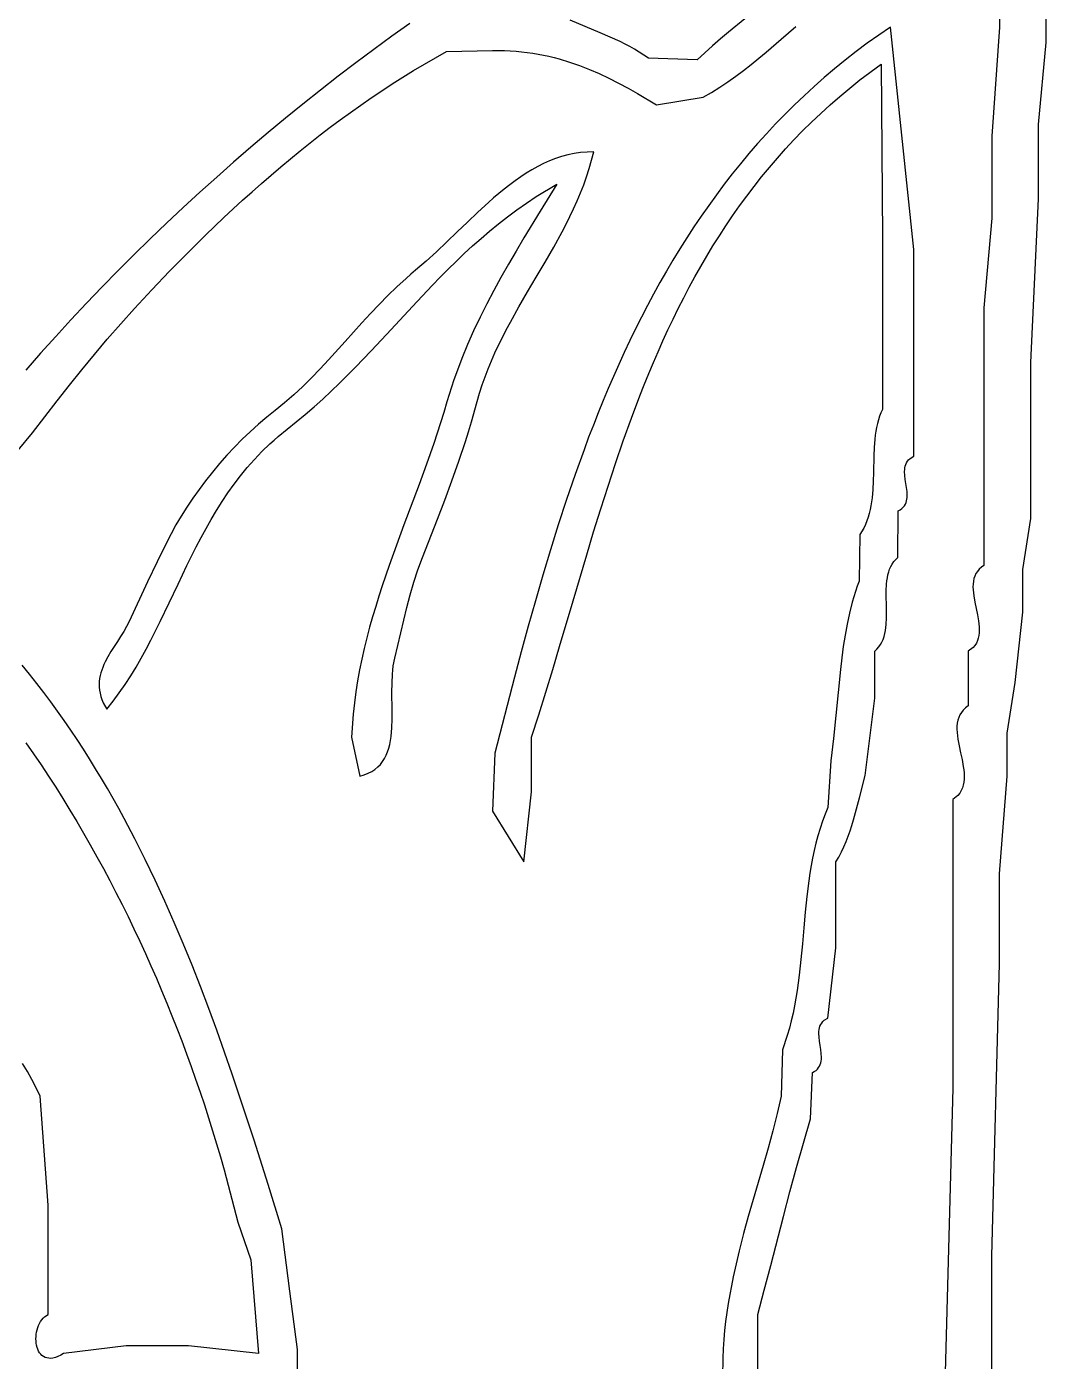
# Model space of a CAD drawing. Extents: x -38.8 to 24, y -17.1 to 3.4.
# Drawn here: x -33.604 to -32.296, y -1.138 to 0.572 of the extents above; entities that cross this region are included whole.
import ezdxf

# ---------------------------------------------------------------- set-up
doc = ezdxf.new("R2010")
doc.units = 0

msp = doc.modelspace()

# ---------------------------------------------------------------- linework, layer by layer
at = {"color": 7, "linetype": 'CONTINUOUS'}
for p, q in [((-32.356435, 0.701447), (-32.356435, 0.571447)), ((-32.296435, 0.551447), (-32.296435, 0.636447)), ((-32.683134, 0.581959), (-32.703971, 0.564946)), ((-33.112655, 0.576106), (-33.135742, 0.559588)), ((-32.86836, 0.564148), (-32.907035, 0.580018)), ((-32.703971, 0.564946), (-32.714273, 0.556275)), ((-32.636478, 0.555671), (-32.617716, 0.572284)), ((-32.496435, 0.571447), (-32.511364, 0.561184)), ((-32.466435, 0.286447), (-32.496435, 0.571447)), ((-32.496435, 0.571447), (-32.496435, 0.571447)), ((-32.356435, 0.571447), (-32.366435, 0.431447)), ((-33.135742, 0.559588), (-33.158739, 0.542778)), ((-32.855553, 0.558607), (-32.86836, 0.564148)), ((-32.842893, 0.552707), (-32.855553, 0.558607)), ((-32.836639, 0.549578), (-32.842893, 0.552707)), ((-32.830445, 0.546307), (-32.836639, 0.549578)), ((-32.724453, 0.547452), (-32.744304, 0.529228)), ((-32.714273, 0.556275), (-32.724453, 0.547452)), ((-32.655439, 0.539331), (-32.636478, 0.555671)), ((-32.525969, 0.550703), (-32.540254, 0.540006)), ((-32.511364, 0.561184), (-32.525969, 0.550703)), ((-32.306435, 0.446447), (-32.296435, 0.551447)), ((-33.158739, 0.542778), (-33.181638, 0.52568)), ((-33.093774, 0.523981), (-33.065641, 0.540005)), ((-33.065641, 0.540005), (-33.006435, 0.541447)), ((-33.006435, 0.541447), (-32.998759, 0.541481)), ((-32.998759, 0.541481), (-32.991195, 0.541329)), ((-32.991195, 0.541329), (-32.98374, 0.540995)), ((-32.98374, 0.540995), (-32.976389, 0.540485)), ((-32.976389, 0.540485), (-32.969138, 0.539801)), ((-32.969138, 0.539801), (-32.961983, 0.538949)), ((-32.961983, 0.538949), (-32.95492, 0.537932)), ((-32.95492, 0.537932), (-32.947945, 0.536756)), ((-32.947945, 0.536756), (-32.941054, 0.535424)), ((-32.941054, 0.535424), (-32.934243, 0.53394)), ((-32.934243, 0.53394), (-32.927508, 0.532309)), ((-32.927508, 0.532309), (-32.920844, 0.530536)), ((-32.920844, 0.530536), (-32.907714, 0.526577)), ((-32.82432, 0.542876), (-32.830445, 0.546307)), ((-32.818271, 0.539267), (-32.82432, 0.542876)), ((-32.812307, 0.535463), (-32.818271, 0.539267)), ((-32.806435, 0.531447), (-32.812307, 0.535463)), ((-32.744304, 0.529228), (-32.806435, 0.531447)), ((-32.674758, 0.523502), (-32.665044, 0.531338)), ((-32.665044, 0.531338), (-32.655439, 0.539331)), ((-32.540254, 0.540006), (-32.554223, 0.529098)), ((-33.181638, 0.52568), (-33.20443, 0.5083)), ((-33.121427, 0.507193), (-33.10766, 0.51568)), ((-33.10766, 0.51568), (-33.093774, 0.523981)), ((-32.907714, 0.526577), (-32.894821, 0.522099)), ((-32.894821, 0.522099), (-32.882133, 0.517135)), ((-32.882133, 0.517135), (-32.869617, 0.511719)), ((-32.694592, 0.508421), (-32.684601, 0.515853)), ((-32.684601, 0.515853), (-32.674758, 0.523502)), ((-32.567883, 0.517982), (-32.581238, 0.506664)), ((-32.554223, 0.529098), (-32.567883, 0.517982)), ((-32.535459, 0.503643), (-32.508262, 0.524)), ((-32.508262, 0.524), (-32.506435, 0.301447)), ((-33.20443, 0.5083), (-33.227105, 0.490643)), ((-33.148614, 0.489677), (-33.135078, 0.498524)), ((-33.135078, 0.498524), (-33.121427, 0.507193)), ((-32.869617, 0.511719), (-32.85724, 0.505887)), ((-32.85724, 0.505887), (-32.844969, 0.499672)), ((-32.844969, 0.499672), (-32.832772, 0.493109)), ((-32.715098, 0.494324), (-32.704751, 0.501234)), ((-32.704751, 0.501234), (-32.694592, 0.508421)), ((-32.581238, 0.506664), (-32.594293, 0.495147)), ((-32.54853, 0.493186), (-32.535459, 0.503643)), ((-33.227105, 0.490643), (-33.249653, 0.472715)), ((-33.175348, 0.471464), (-33.162037, 0.480655)), ((-33.162037, 0.480655), (-33.148614, 0.489677)), ((-32.832772, 0.493109), (-32.820616, 0.486232)), ((-32.820616, 0.486232), (-32.796295, 0.471674)), ((-32.796295, 0.471674), (-32.736435, 0.481447)), ((-32.736435, 0.481447), (-32.725653, 0.487718)), ((-32.725653, 0.487718), (-32.715098, 0.494324)), ((-32.607052, 0.483435), (-32.619522, 0.471532)), ((-32.594293, 0.495147), (-32.607052, 0.483435)), ((-32.573647, 0.471734), (-32.561257, 0.482549)), ((-32.561257, 0.482549), (-32.54853, 0.493186)), ((-33.249653, 0.472715), (-33.272068, 0.454521)), ((-33.201642, 0.452588), (-33.188549, 0.462107)), ((-33.188549, 0.462107), (-33.175348, 0.471464)), ((-32.619522, 0.471532), (-32.631706, 0.459441)), ((-32.585709, 0.460747), (-32.573647, 0.471734)), ((-33.272068, 0.454521), (-33.294338, 0.436067)), ((-33.214628, 0.442912), (-33.201642, 0.452588)), ((-32.64361, 0.447168), (-32.655239, 0.434717)), ((-32.631706, 0.459441), (-32.64361, 0.447168)), ((-32.608871, 0.438271), (-32.597448, 0.449592)), ((-32.597448, 0.449592), (-32.585709, 0.460747)), ((-32.306435, 0.351447), (-32.306435, 0.446447)), ((-33.294338, 0.436067), (-33.316454, 0.417357)), ((-33.240287, 0.423105), (-33.227509, 0.433083)), ((-33.227509, 0.433083), (-33.214628, 0.442912)), ((-32.655239, 0.434717), (-32.666597, 0.42209)), ((-32.619986, 0.426789), (-32.608871, 0.438271)), ((-32.366435, 0.431447), (-32.366435, 0.326447)), ((-33.316454, 0.417357), (-33.338409, 0.398398)), ((-33.26554, 0.402718), (-33.252964, 0.412982)), ((-33.252964, 0.412982), (-33.240287, 0.423105)), ((-32.885059, 0.411223), (-32.893514, 0.410478)), ((-32.876435, 0.411447), (-32.885059, 0.411223)), ((-32.882376, 0.389947), (-32.876435, 0.411447)), ((-32.876435, 0.411447), (-32.876435, 0.411447)), ((-32.666597, 0.42209), (-32.67769, 0.409292)), ((-32.641315, 0.403358), (-32.630798, 0.41515)), ((-32.630798, 0.41515), (-32.619986, 0.426789)), ((-33.338409, 0.398398), (-33.360192, 0.379195)), ((-33.278018, 0.392318), (-33.26554, 0.402718)), ((-32.94112, 0.396363), (-32.948601, 0.392616)), ((-32.933521, 0.399749), (-32.94112, 0.396363)), ((-32.925798, 0.402753), (-32.933521, 0.399749)), ((-32.917943, 0.40535), (-32.925798, 0.402753)), ((-32.909949, 0.407519), (-32.917943, 0.40535)), ((-32.901809, 0.409236), (-32.909949, 0.407519)), ((-32.893514, 0.410478), (-32.901809, 0.409236)), ((-32.688523, 0.396328), (-32.6991, 0.383201)), ((-32.67769, 0.409292), (-32.688523, 0.396328)), ((-32.651545, 0.391416), (-32.641315, 0.403358)), ((-33.360192, 0.379195), (-33.381795, 0.359752)), ((-33.302686, 0.371124), (-33.290399, 0.381785)), ((-33.290399, 0.381785), (-33.278018, 0.392318)), ((-32.970413, 0.379446), (-32.977497, 0.374488)), ((-32.96324, 0.384135), (-32.970413, 0.379446)), ((-32.955972, 0.388533), (-32.96324, 0.384135)), ((-32.948601, 0.392616), (-32.955972, 0.388533)), ((-32.889626, 0.369023), (-32.885849, 0.379418)), ((-32.885849, 0.379418), (-32.882376, 0.389947)), ((-32.6991, 0.383201), (-32.709427, 0.369915)), ((-32.671166, 0.367101), (-32.661492, 0.379329)), ((-32.661492, 0.379329), (-32.651545, 0.391416)), ((-33.381795, 0.359752), (-33.403208, 0.340076)), ((-33.32698, 0.349433), (-33.314879, 0.360338)), ((-33.314879, 0.360338), (-33.302686, 0.371124)), ((-32.991431, 0.363859), (-32.998295, 0.358234)), ((-32.984501, 0.369285), (-32.991431, 0.363859)), ((-32.977497, 0.374488), (-32.984501, 0.369285)), ((-32.95053, 0.354184), (-32.924233, 0.370099)), ((-32.924233, 0.370099), (-32.945533, 0.335381)), ((-32.893685, 0.358752), (-32.889626, 0.369023)), ((-32.709427, 0.369915), (-32.719508, 0.356475)), ((-32.680571, 0.354735), (-32.671166, 0.367101)), ((-33.350915, 0.32728), (-33.32698, 0.349433)), ((-33.011853, 0.346475), (-33.025233, 0.334193)), ((-33.0051, 0.352431), (-33.011853, 0.346475)), ((-32.998295, 0.358234), (-33.0051, 0.352431)), ((-32.975339, 0.337199), (-32.963109, 0.345817)), ((-32.963109, 0.345817), (-32.95053, 0.354184)), ((-32.902557, 0.338542), (-32.898003, 0.348595)), ((-32.898003, 0.348595), (-32.893685, 0.358752)), ((-32.729348, 0.342884), (-32.738953, 0.329146)), ((-32.719508, 0.356475), (-32.729348, 0.342884)), ((-32.698607, 0.329605), (-32.689716, 0.342235)), ((-32.689716, 0.342235), (-32.680571, 0.354735)), ((-32.316435, 0.141447), (-32.306435, 0.351447)), ((-33.403208, 0.340076), (-33.424423, 0.320172)), ((-33.374503, 0.304696), (-33.350915, 0.32728)), ((-33.025233, 0.334193), (-33.038493, 0.32157)), ((-32.998845, 0.319266), (-32.987243, 0.328343)), ((-32.987243, 0.328343), (-32.975339, 0.337199)), ((-32.945533, 0.335381), (-32.966256, 0.3013)), ((-32.91228, 0.318706), (-32.907323, 0.328582)), ((-32.907323, 0.328582), (-32.902557, 0.338542)), ((-32.738953, 0.329146), (-32.748327, 0.315266)), ((-32.707251, 0.31685), (-32.698607, 0.329605)), ((-32.366435, 0.326447), (-32.376435, 0.211447)), ((-33.424423, 0.320172), (-33.445429, 0.300044)), ((-33.051693, 0.308789), (-33.064889, 0.296035)), ((-33.038493, 0.32157), (-33.051693, 0.308789)), ((-33.021233, 0.30051), (-33.010167, 0.309983)), ((-33.010167, 0.309983), (-32.998845, 0.319266)), ((-32.928061, 0.289478), (-32.917404, 0.308903)), ((-32.917404, 0.308903), (-32.91228, 0.318706)), ((-32.748327, 0.315266), (-32.757476, 0.301247)), ((-32.715655, 0.303972), (-32.707251, 0.31685)), ((-33.445429, 0.300044), (-33.466219, 0.2797)), ((-33.397758, 0.281716), (-33.374503, 0.304696)), ((-33.064889, 0.296035), (-33.078142, 0.283489)), ((-33.042687, 0.281052), (-33.032065, 0.290861)), ((-33.032065, 0.290861), (-33.021233, 0.30051)), ((-32.966256, 0.3013), (-32.976325, 0.284392)), ((-32.757476, 0.301247), (-32.766404, 0.287093)), ((-32.731769, 0.277867), (-32.723825, 0.290977)), ((-32.723825, 0.290977), (-32.715655, 0.303972)), ((-32.506435, 0.301447), (-32.506435, 0.081447)), ((-33.466219, 0.2797), (-33.486783, 0.259143)), ((-33.420692, 0.258373), (-33.397758, 0.281716)), ((-33.078142, 0.283489), (-33.091508, 0.271336)), ((-33.053121, 0.271099), (-33.042687, 0.281052)), ((-32.976325, 0.284392), (-32.986159, 0.267514)), ((-32.939113, 0.270224), (-32.928061, 0.289478)), ((-32.766404, 0.287093), (-32.775116, 0.272809)), ((-32.739493, 0.264646), (-32.731769, 0.277867)), ((-32.466435, 0.021447), (-32.466435, 0.286447)), ((-33.486783, 0.259143), (-33.507111, 0.23838)), ((-33.44332, 0.234699), (-33.420692, 0.258373)), ((-33.105046, 0.259759), (-33.111213, 0.254584)), ((-33.091508, 0.271336), (-33.105046, 0.259759)), ((-33.073521, 0.25082), (-33.063392, 0.261016)), ((-33.063392, 0.261016), (-33.053121, 0.271099)), ((-32.986159, 0.267514), (-32.995729, 0.250625)), ((-32.950375, 0.251062), (-32.939113, 0.270224)), ((-32.783617, 0.258399), (-32.791912, 0.243866)), ((-32.775116, 0.272809), (-32.783617, 0.258399)), ((-32.747004, 0.25132), (-32.739493, 0.264646)), ((-33.11728, 0.249302), (-33.12914, 0.238448)), ((-33.111213, 0.254584), (-33.11728, 0.249302)), ((-33.103294, 0.219702), (-33.083533, 0.240525)), ((-33.083533, 0.240525), (-33.073521, 0.25082)), ((-32.995729, 0.250625), (-33.005003, 0.23368)), ((-32.961665, 0.231911), (-32.950375, 0.251062)), ((-32.791912, 0.243866), (-32.800006, 0.229215)), ((-32.75431, 0.237891), (-32.747004, 0.25132)), ((-33.507111, 0.23838), (-33.527196, 0.217415)), ((-33.465655, 0.210729), (-33.44332, 0.234699)), ((-33.140678, 0.227259), (-33.151946, 0.215799)), ((-33.12914, 0.238448), (-33.140678, 0.227259)), ((-33.005003, 0.23368), (-33.013953, 0.216638)), ((-32.972799, 0.212689), (-32.961665, 0.231911)), ((-32.800006, 0.229215), (-32.807904, 0.214449)), ((-32.768331, 0.21074), (-32.761416, 0.224363)), ((-32.761416, 0.224363), (-32.75431, 0.237891)), ((-33.527196, 0.217415), (-33.547026, 0.196255)), ((-33.500437, 0.171534), (-33.465655, 0.210729)), ((-33.151946, 0.215799), (-33.162998, 0.20413)), ((-33.142419, 0.17755), (-33.103294, 0.219702)), ((-33.013953, 0.216638), (-33.022547, 0.199456)), ((-32.983595, 0.193317), (-32.972799, 0.212689)), ((-32.807904, 0.214449), (-32.815611, 0.199573)), ((-32.77506, 0.197027), (-32.768331, 0.21074)), ((-32.376435, 0.211447), (-32.376435, 0.046447)), ((-33.547026, 0.196255), (-33.566595, 0.174904)), ((-33.173886, 0.192315), (-33.195378, 0.168498)), ((-33.162998, 0.20413), (-33.173886, 0.192315)), ((-33.022547, 0.199456), (-33.030756, 0.182091)), ((-32.988808, 0.183548), (-32.983595, 0.193317)), ((-32.815611, 0.199573), (-32.823133, 0.184591)), ((-32.78161, 0.183227), (-32.77506, 0.197027)), ((-33.566595, 0.174904), (-33.585891, 0.153368)), ((-33.516968, 0.151938), (-33.500437, 0.171534)), ((-33.162152, 0.156468), (-33.142419, 0.17755)), ((-33.030756, 0.182091), (-33.038549, 0.1645)), ((-32.998753, 0.163797), (-32.993869, 0.173712)), ((-32.993869, 0.173712), (-32.988808, 0.183548)), ((-32.823133, 0.184591), (-32.830473, 0.169506)), ((-32.787989, 0.169344), (-32.78161, 0.183227)), ((-33.195378, 0.168498), (-33.216843, 0.144851)), ((-33.182245, 0.135545), (-33.162152, 0.156468)), ((-33.038549, 0.1645), (-33.045897, 0.14664)), ((-33.003437, 0.153794), (-32.998753, 0.163797)), ((-32.837636, 0.154323), (-32.844629, 0.139046)), ((-32.830473, 0.169506), (-32.837636, 0.154323)), ((-32.800259, 0.141344), (-32.794203, 0.155381)), ((-32.794203, 0.155381), (-32.787989, 0.169344)), ((-33.585891, 0.153368), (-33.604907, 0.131652)), ((-33.533107, 0.132259), (-33.516968, 0.151938)), ((-33.216843, 0.144851), (-33.227697, 0.133249)), ((-33.045897, 0.14664), (-33.05277, 0.128469)), ((-33.012118, 0.133483), (-33.0079, 0.143693)), ((-33.0079, 0.143693), (-33.003437, 0.153794)), ((-32.844629, 0.139046), (-32.851455, 0.123678)), ((-32.806164, 0.127235), (-32.800259, 0.141344)), ((-32.316435, -0.058553), (-32.316435, 0.141447)), ((-33.548988, 0.112434), (-33.533107, 0.132259)), ((-33.238702, 0.121878), (-33.249911, 0.110801)), ((-33.227697, 0.133249), (-33.238702, 0.121878)), ((-33.202882, 0.114905), (-33.192484, 0.125182)), ((-33.192484, 0.125182), (-33.182245, 0.135545)), ((-33.05277, 0.128469), (-33.056018, 0.119253)), ((-33.019728, 0.112696), (-33.016068, 0.123154)), ((-33.016068, 0.123154), (-33.012118, 0.133483)), ((-32.851455, 0.123678), (-32.858121, 0.108225)), ((-32.811925, 0.113059), (-32.806164, 0.127235)), ((-33.564748, 0.0924), (-33.548988, 0.112434)), ((-33.249911, 0.110801), (-33.261376, 0.10008)), ((-33.224249, 0.094671), (-33.213463, 0.10473)), ((-33.213463, 0.10473), (-33.202882, 0.114905)), ((-33.059136, 0.109944), (-33.064967, 0.091021)), ((-33.056018, 0.119253), (-33.059136, 0.109944)), ((-33.023074, 0.1021), (-33.019728, 0.112696)), ((-32.858121, 0.108225), (-32.864629, 0.092689)), ((-32.817549, 0.098819), (-32.811925, 0.113059)), ((-33.596443, 0.051453), (-33.564748, 0.0924)), ((-33.273149, 0.089779), (-33.285284, 0.079961)), ((-33.261376, 0.10008), (-33.273149, 0.089779)), ((-33.235264, 0.084744), (-33.224249, 0.094671)), ((-33.064967, 0.091021), (-33.06898, 0.07754)), ((-33.033247, 0.065629), (-33.026083, 0.091355)), ((-33.026083, 0.091355), (-33.023074, 0.1021)), ((-32.864629, 0.092689), (-32.870987, 0.077075)), ((-32.828412, 0.070164), (-32.817549, 0.098819)), ((-33.296048, 0.071342), (-33.306654, 0.062301)), ((-33.285284, 0.079961), (-33.296048, 0.071342)), ((-33.258072, 0.065348), (-33.246531, 0.074964)), ((-33.246531, 0.074964), (-33.235264, 0.084744)), ((-33.06898, 0.07754), (-33.073158, 0.064152)), ((-32.870987, 0.077075), (-32.877198, 0.061388)), ((-32.838808, 0.041303), (-32.828412, 0.070164)), ((-32.510258, 0.072613), (-32.511792, 0.067993)), ((-32.508478, 0.0771), (-32.510258, 0.072613)), ((-32.506435, 0.081447), (-32.508478, 0.0771)), ((-33.614644, 0.029098), (-33.596443, 0.051453)), ((-33.317075, 0.052872), (-33.327288, 0.043089)), ((-33.306654, 0.062301), (-33.317075, 0.052872)), ((-33.281238, 0.046685), (-33.269911, 0.055909)), ((-33.269911, 0.055909), (-33.258072, 0.065348)), ((-33.073158, 0.064152), (-33.077481, 0.050847)), ((-33.041107, 0.040205), (-33.037097, 0.052882)), ((-33.037097, 0.052882), (-33.033247, 0.065629)), ((-32.877198, 0.061388), (-32.883267, 0.04563)), ((-32.515118, 0.053444), (-32.515864, 0.048397)), ((-32.514203, 0.058399), (-32.515118, 0.053444)), ((-32.513101, 0.063252), (-32.514203, 0.058399)), ((-32.511792, 0.067993), (-32.513101, 0.063252)), ((-33.327288, 0.043089), (-33.337268, 0.032987)), ((-33.302141, 0.027329), (-33.291971, 0.037152)), ((-33.291971, 0.037152), (-33.286677, 0.041956)), ((-33.286677, 0.041956), (-33.281238, 0.046685)), ((-33.081933, 0.037617), (-33.091152, 0.011346)), ((-33.077481, 0.050847), (-33.081933, 0.037617)), ((-33.049548, 0.015039), (-33.041107, 0.040205)), ((-32.883267, 0.04563), (-32.8892, 0.029806)), ((-32.848792, 0.012265), (-32.838808, 0.041303)), ((-32.516461, 0.043268), (-32.517283, 0.0328)), ((-32.515864, 0.048397), (-32.516461, 0.043268)), ((-32.376435, 0.046447), (-32.376435, -0.118553)), ((-33.346989, 0.022599), (-33.356429, 0.011961)), ((-33.337268, 0.032987), (-33.346989, 0.022599)), ((-33.320928, 0.006881), (-33.311782, 0.017232)), ((-33.311782, 0.017232), (-33.302141, 0.027329)), ((-32.8892, 0.029806), (-32.900676, -0.002024)), ((-32.517737, 0.022121), (-32.518154, 0.000439)), ((-32.517283, 0.0328), (-32.517737, 0.022121)), ((-32.472974, 0.016816), (-32.471149, 0.018507)), ((-32.471149, 0.018507), (-32.466435, 0.021447)), ((-33.365561, 0.001105), (-33.374361, -0.009933)), ((-33.356429, 0.011961), (-33.365561, 0.001105)), ((-33.32961, -0.003706), (-33.320928, 0.006881)), ((-33.091152, 0.011346), (-33.100674, -0.014733)), ((-33.058456, -0.009917), (-33.049548, 0.015039)), ((-32.858419, -0.016917), (-32.848792, 0.012265)), ((-32.518154, 0.000439), (-32.518422, -0.010406)), ((-32.478128, 0.001827), (-32.478035, 0.004234)), ((-32.477894, -0.003163), (-32.478128, 0.001827)), ((-32.478035, 0.004234), (-32.477769, 0.006571)), ((-32.477769, 0.006571), (-32.477305, 0.008825)), ((-32.477305, 0.008825), (-32.476618, 0.010987)), ((-32.476618, 0.010987), (-32.475683, 0.013046)), ((-32.475683, 0.013046), (-32.474477, 0.014993)), ((-32.474477, 0.014993), (-32.472974, 0.016816)), ((-33.374361, -0.009933), (-33.382805, -0.02112)), ((-33.34572, -0.025519), (-33.337863, -0.014513)), ((-33.337863, -0.014513), (-33.32961, -0.003706)), ((-33.100674, -0.014733), (-33.120067, -0.066597)), ((-33.067718, -0.034706), (-33.058456, -0.009917)), ((-32.900676, -0.002024), (-32.911666, -0.03407)), ((-32.867743, -0.046213), (-32.858419, -0.016917)), ((-32.518422, -0.010406), (-32.518935, -0.02115)), ((-32.477263, -0.008317), (-32.477894, -0.003163)), ((-32.476435, -0.013553), (-32.477263, -0.008317)), ((-32.475607, -0.018789), (-32.476435, -0.013553)), ((-33.390868, -0.032421), (-33.398525, -0.043802)), ((-33.382805, -0.02112), (-33.390868, -0.032421)), ((-33.353212, -0.036708), (-33.34572, -0.025519)), ((-32.911666, -0.03407), (-32.922208, -0.066299)), ((-32.519844, -0.031713), (-32.520495, -0.036903)), ((-32.518935, -0.02115), (-32.519844, -0.031713)), ((-32.474976, -0.023943), (-32.475607, -0.018789)), ((-32.475565, -0.035931), (-32.475101, -0.033677)), ((-32.475101, -0.033677), (-32.474835, -0.03134)), ((-32.474742, -0.028933), (-32.474976, -0.023943)), ((-32.474835, -0.03134), (-32.474742, -0.028933)), ((-33.398525, -0.043802), (-33.405752, -0.05523)), ((-33.367239, -0.059561), (-33.360374, -0.048062)), ((-33.360374, -0.048062), (-33.353212, -0.036708)), ((-33.077219, -0.059375), (-33.067718, -0.034706)), ((-32.87682, -0.075592), (-32.867743, -0.046213)), ((-32.522285, -0.047049), (-32.523463, -0.051985)), ((-32.521302, -0.042018), (-32.522285, -0.047049)), ((-32.520495, -0.036903), (-32.521302, -0.042018)), ((-32.486694, -0.108244), (-32.486435, -0.048553)), ((-32.486435, -0.048553), (-32.483893, -0.04716)), ((-32.483893, -0.04716), (-32.481721, -0.045613)), ((-32.481721, -0.045613), (-32.479896, -0.043922)), ((-32.479896, -0.043922), (-32.478393, -0.042099)), ((-32.478393, -0.042099), (-32.477187, -0.040152)), ((-32.477187, -0.040152), (-32.476252, -0.038093)), ((-32.476252, -0.038093), (-32.475565, -0.035931)), ((-33.412525, -0.066669), (-33.424606, -0.089446)), ((-33.405752, -0.05523), (-33.412525, -0.066669)), ((-33.373839, -0.071189), (-33.367239, -0.059561)), ((-33.120067, -0.066597), (-33.129657, -0.092524)), ((-33.096484, -0.108534), (-33.077219, -0.059375)), ((-32.922208, -0.066299), (-32.932343, -0.098679)), ((-32.528357, -0.066134), (-32.530505, -0.070596)), ((-32.52648, -0.061538), (-32.528357, -0.066134)), ((-32.524855, -0.056818), (-32.52648, -0.061538)), ((-32.523463, -0.051985), (-32.524855, -0.056818)), ((-32.326435, -0.123553), (-32.316435, -0.058553)), ((-33.386379, -0.094757), (-33.380208, -0.082927)), ((-33.380208, -0.082927), (-33.373839, -0.071189)), ((-32.885705, -0.105021), (-32.87682, -0.075592)), ((-32.535691, -0.079082), (-32.536435, -0.138553)), ((-32.530505, -0.070596), (-32.535691, -0.079082)), ((-33.424606, -0.089446), (-33.43657, -0.114091)), ((-33.392384, -0.106661), (-33.386379, -0.094757)), ((-33.129657, -0.092524), (-33.138988, -0.118543)), ((-32.932343, -0.098679), (-32.942111, -0.131179)), ((-33.43657, -0.114091), (-33.44883, -0.13968)), ((-33.409739, -0.142636), (-33.398257, -0.118621)), ((-33.398257, -0.118621), (-33.392384, -0.106661)), ((-33.138988, -0.118543), (-33.147922, -0.144724)), ((-33.102151, -0.124022), (-33.096484, -0.108534)), ((-32.903116, -0.163909), (-32.885705, -0.105021)), ((-32.495803, -0.119978), (-32.494021, -0.116746)), ((-32.494021, -0.116746), (-32.491925, -0.113704)), ((-32.491925, -0.113704), (-32.486694, -0.108244)), ((-32.376435, -0.118553), (-32.379756, -0.120874)), ((-33.107279, -0.139893), (-33.102151, -0.124022)), ((-32.942111, -0.131179), (-32.95155, -0.163765)), ((-32.500851, -0.138473), (-32.500275, -0.134511)), ((-32.500275, -0.134511), (-32.499507, -0.130666)), ((-32.499507, -0.130666), (-32.498522, -0.126953)), ((-32.498522, -0.126953), (-32.497295, -0.123385)), ((-32.497295, -0.123385), (-32.495803, -0.119978)), ((-32.38923, -0.135431), (-32.389942, -0.138833)), ((-32.38817, -0.132174), (-32.38923, -0.135431)), ((-32.386728, -0.129075), (-32.38817, -0.132174)), ((-32.384868, -0.126149), (-32.386728, -0.129075)), ((-32.382555, -0.123411), (-32.384868, -0.126149)), ((-32.379756, -0.120874), (-32.382555, -0.123411)), ((-32.326435, -0.178553), (-32.326435, -0.123553)), ((-33.44883, -0.13968), (-33.472481, -0.190356)), ((-33.421089, -0.166658), (-33.409739, -0.142636)), ((-33.147922, -0.144724), (-33.152195, -0.157897)), ((-33.111959, -0.15604), (-33.107279, -0.139893)), ((-32.541115, -0.151981), (-32.543227, -0.158797)), ((-32.538853, -0.145232), (-32.541115, -0.151981)), ((-32.536435, -0.138553), (-32.538853, -0.145232)), ((-32.501679, -0.159528), (-32.50166, -0.150914)), ((-32.50166, -0.150914), (-32.501257, -0.142537)), ((-32.501257, -0.142537), (-32.500851, -0.138473)), ((-32.390341, -0.142364), (-32.390462, -0.14601)), ((-32.390462, -0.14601), (-32.390339, -0.149758)), ((-32.389942, -0.138833), (-32.390341, -0.142364)), ((-32.390339, -0.149758), (-32.390007, -0.153592)), ((-32.390007, -0.153592), (-32.389501, -0.157497)), ((-33.432571, -0.190543), (-33.421089, -0.166658)), ((-33.152195, -0.157897), (-33.156316, -0.171138)), ((-33.116283, -0.172358), (-33.111959, -0.15604)), ((-32.95155, -0.163765), (-32.960701, -0.196406)), ((-32.920415, -0.222626), (-32.903116, -0.163909)), ((-32.545196, -0.165677), (-32.548739, -0.179611)), ((-32.543227, -0.158797), (-32.545196, -0.165677)), ((-32.501505, -0.168262), (-32.501679, -0.159528)), ((-32.501334, -0.177), (-32.501505, -0.168262)), ((-32.389501, -0.157497), (-32.388107, -0.165468)), ((-32.388107, -0.165468), (-32.386435, -0.173553)), ((-33.160267, -0.184455), (-33.16403, -0.197857)), ((-33.156316, -0.171138), (-33.160267, -0.184455)), ((-33.120343, -0.188741), (-33.116283, -0.172358)), ((-32.548739, -0.179611), (-32.551802, -0.193754)), ((-32.50177, -0.194026), (-32.501357, -0.185627)), ((-32.501357, -0.185627), (-32.501334, -0.177)), ((-32.386435, -0.173553), (-32.384763, -0.181638)), ((-32.384763, -0.181638), (-32.383369, -0.189609)), ((-32.336435, -0.268553), (-32.326435, -0.178553)), ((-33.479336, -0.2031), (-33.483326, -0.20948)), ((-33.475674, -0.196732), (-33.479336, -0.2031)), ((-33.472481, -0.190356), (-33.475674, -0.196732)), ((-33.44445, -0.214146), (-33.438444, -0.202389)), ((-33.438444, -0.202389), (-33.432571, -0.190543)), ((-33.16403, -0.197857), (-33.167589, -0.211352)), ((-33.131858, -0.237228), (-33.124231, -0.205085)), ((-33.124231, -0.205085), (-33.120343, -0.188741)), ((-32.960701, -0.196406), (-32.969604, -0.229068)), ((-32.551802, -0.193754), (-32.554445, -0.208077)), ((-32.503541, -0.205945), (-32.502765, -0.202082)), ((-32.502765, -0.202082), (-32.502182, -0.198104)), ((-32.502182, -0.198104), (-32.50177, -0.194026)), ((-32.383369, -0.189609), (-32.382863, -0.193514)), ((-32.382529, -0.204742), (-32.382928, -0.208273)), ((-32.382863, -0.193514), (-32.382531, -0.197348)), ((-32.382531, -0.197348), (-32.382408, -0.201096)), ((-32.382408, -0.201096), (-32.382529, -0.204742)), ((-33.487503, -0.215891), (-33.491729, -0.222356)), ((-33.483326, -0.20948), (-33.487503, -0.215891)), ((-33.450621, -0.225796), (-33.44445, -0.214146)), ((-33.167589, -0.211352), (-33.170925, -0.224951)), ((-32.554445, -0.208077), (-32.556727, -0.222551)), ((-32.511177, -0.22303), (-32.509068, -0.219958)), ((-32.509068, -0.219958), (-32.507275, -0.216699)), ((-32.507275, -0.216699), (-32.505772, -0.213268)), ((-32.505772, -0.213268), (-32.504535, -0.209678)), ((-32.504535, -0.209678), (-32.503541, -0.205945)), ((-32.388002, -0.220957), (-32.390315, -0.223695)), ((-32.386142, -0.218031), (-32.388002, -0.220957)), ((-32.3847, -0.214932), (-32.386142, -0.218031)), ((-32.38364, -0.211675), (-32.3847, -0.214932)), ((-32.382928, -0.208273), (-32.38364, -0.211675)), ((-33.499761, -0.235527), (-33.503287, -0.242275)), ((-33.495861, -0.228895), (-33.499761, -0.235527)), ((-33.491729, -0.222356), (-33.495861, -0.228895)), ((-33.463591, -0.248704), (-33.45699, -0.237322)), ((-33.45699, -0.237322), (-33.450621, -0.225796)), ((-33.174022, -0.238661), (-33.17686, -0.252491)), ((-33.170925, -0.224951), (-33.174022, -0.238661)), ((-33.133774, -0.247356), (-33.131858, -0.237228)), ((-32.969604, -0.229068), (-32.978297, -0.261721)), ((-32.92916, -0.251843), (-32.920415, -0.222626)), ((-32.558708, -0.237145), (-32.560448, -0.25183)), ((-32.556727, -0.222551), (-32.558708, -0.237145)), ((-32.516435, -0.228553), (-32.513624, -0.225899)), ((-32.516435, -0.288553), (-32.516435, -0.228553)), ((-32.513624, -0.225899), (-32.511177, -0.22303)), ((-32.390315, -0.223695), (-32.396435, -0.228553)), ((-32.396435, -0.228553), (-32.396435, -0.298553)), ((-33.600068, -0.258073), (-33.609448, -0.246532)), ((-33.508659, -0.256195), (-33.509549, -0.259779)), ((-33.50757, -0.252655), (-33.508659, -0.256195)), ((-33.5063, -0.249157), (-33.50757, -0.252655)), ((-33.504866, -0.245697), (-33.5063, -0.249157)), ((-33.503287, -0.242275), (-33.504866, -0.245697)), ((-33.470456, -0.259926), (-33.463591, -0.248704)), ((-33.17686, -0.252491), (-33.179424, -0.266451)), ((-33.13488, -0.258087), (-33.134416, -0.252655)), ((-33.134416, -0.252655), (-33.133774, -0.247356)), ((-32.938042, -0.280924), (-32.92916, -0.251843)), ((-32.560448, -0.25183), (-32.563438, -0.281359)), ((-33.590863, -0.269722), (-33.600068, -0.258073)), ((-33.581832, -0.281477), (-33.590863, -0.269722)), ((-33.510664, -0.267089), (-33.510854, -0.27082)), ((-33.510854, -0.27082), (-33.510774, -0.274606)), ((-33.510223, -0.263409), (-33.510664, -0.267089)), ((-33.509549, -0.259779), (-33.510223, -0.263409)), ((-33.485113, -0.281816), (-33.477619, -0.27097)), ((-33.477619, -0.27097), (-33.470456, -0.259926)), ((-33.179424, -0.266451), (-33.181695, -0.280549)), ((-33.135452, -0.280764), (-33.135373, -0.269273)), ((-33.135373, -0.269273), (-33.13488, -0.258087)), ((-32.978297, -0.261721), (-33.003519, -0.359298)), ((-32.346435, -0.333553), (-32.336435, -0.268553)), ((-33.572971, -0.293337), (-33.581832, -0.281477)), ((-33.510774, -0.274606), (-33.510409, -0.278449)), ((-33.510409, -0.278449), (-33.50974, -0.282351)), ((-33.50974, -0.282351), (-33.50875, -0.286316)), ((-33.50875, -0.286316), (-33.50742, -0.290344)), ((-33.50742, -0.290344), (-33.505735, -0.294441)), ((-33.49297, -0.292447), (-33.485113, -0.281816)), ((-33.181695, -0.280549), (-33.183655, -0.294794)), ((-33.135164, -0.304074), (-33.135452, -0.280764)), ((-32.947115, -0.309838), (-32.938042, -0.280924)), ((-32.563438, -0.281359), (-32.566173, -0.310901)), ((-32.528888, -0.387871), (-32.516435, -0.288553)), ((-33.564276, -0.305298), (-33.572971, -0.293337)), ((-33.555745, -0.317358), (-33.564276, -0.305298)), ((-33.505735, -0.294441), (-33.501224, -0.302845)), ((-33.501224, -0.302845), (-33.49297, -0.292447)), ((-33.183655, -0.294794), (-33.185288, -0.309195)), ((-33.135194, -0.315594), (-33.135164, -0.304074)), ((-32.405348, -0.306888), (-32.407298, -0.310089)), ((-32.402912, -0.303888), (-32.405348, -0.306888)), ((-32.399953, -0.301104), (-32.402912, -0.303888)), ((-32.396435, -0.298553), (-32.399953, -0.301104)), ((-33.547375, -0.329516), (-33.555745, -0.317358)), ((-33.185288, -0.309195), (-33.187501, -0.3385)), ((-33.135604, -0.326828), (-33.135194, -0.315594)), ((-32.956435, -0.338553), (-32.947115, -0.309838)), ((-32.566173, -0.310901), (-32.569129, -0.340221)), ((-32.410993, -0.324594), (-32.411076, -0.328568)), ((-32.41061, -0.320744), (-32.410993, -0.324594)), ((-32.409892, -0.317032), (-32.41061, -0.320744)), ((-32.4088, -0.313475), (-32.409892, -0.317032)), ((-32.407298, -0.310089), (-32.4088, -0.313475)), ((-33.539161, -0.341768), (-33.547375, -0.329516)), ((-33.531102, -0.354113), (-33.539161, -0.341768)), ((-33.187501, -0.3385), (-33.176435, -0.388553)), ((-33.137369, -0.342815), (-33.136594, -0.337626)), ((-33.136594, -0.337626), (-33.136014, -0.33229)), ((-33.136014, -0.33229), (-33.135604, -0.326828)), ((-32.956435, -0.408553), (-32.956435, -0.338553)), ((-32.569129, -0.340221), (-32.57278, -0.369085)), ((-32.411076, -0.328568), (-32.410899, -0.332651)), ((-32.410899, -0.332651), (-32.410497, -0.336826)), ((-32.410497, -0.336826), (-32.409909, -0.341079)), ((-32.409909, -0.341079), (-32.408321, -0.349754)), ((-32.346435, -0.388553), (-32.346435, -0.333553)), ((-33.604683, -0.345711), (-33.594928, -0.359822)), ((-33.523193, -0.366548), (-33.531102, -0.354113)), ((-33.142908, -0.361741), (-33.141107, -0.357322)), ((-33.141107, -0.357322), (-33.1396, -0.352681)), ((-33.1396, -0.352681), (-33.138362, -0.34784)), ((-33.138362, -0.34784), (-33.137369, -0.342815)), ((-32.408321, -0.349754), (-32.406435, -0.358553)), ((-32.406435, -0.358553), (-32.404549, -0.367352)), ((-33.594928, -0.359822), (-33.58532, -0.37405)), ((-33.58532, -0.37405), (-33.575859, -0.388394)), ((-33.515432, -0.379071), (-33.523193, -0.366548)), ((-33.153546, -0.376848), (-33.150322, -0.373495)), ((-33.150322, -0.373495), (-33.147491, -0.369847)), ((-33.147491, -0.369847), (-33.145028, -0.365923)), ((-33.145028, -0.365923), (-33.142908, -0.361741)), ((-33.003519, -0.359298), (-33.006435, -0.433553)), ((-32.57278, -0.369085), (-32.576435, -0.428553)), ((-32.404549, -0.367352), (-32.402961, -0.376027)), ((-32.402961, -0.376027), (-32.402373, -0.38028)), ((-33.575859, -0.388394), (-33.566546, -0.40285)), ((-33.507815, -0.39168), (-33.515432, -0.379071)), ((-33.50034, -0.404372), (-33.507815, -0.39168)), ((-33.176435, -0.388553), (-33.170872, -0.386949)), ((-33.170872, -0.386949), (-33.165827, -0.384958)), ((-33.165827, -0.384958), (-33.161274, -0.382599)), ((-33.161274, -0.382599), (-33.157189, -0.379889)), ((-33.157189, -0.379889), (-33.153546, -0.376848)), ((-32.536113, -0.416199), (-32.528888, -0.387871)), ((-32.402373, -0.38028), (-32.401971, -0.384455)), ((-32.401877, -0.392512), (-32.40226, -0.396362)), ((-32.401971, -0.384455), (-32.401794, -0.388538)), ((-32.401794, -0.388538), (-32.401877, -0.392512)), ((-32.356435, -0.513553), (-32.346435, -0.388553)), ((-33.566546, -0.40285), (-33.557379, -0.417416)), ((-33.493003, -0.417145), (-33.50034, -0.404372)), ((-32.966435, -0.498553), (-32.956435, -0.408553)), ((-32.407522, -0.410218), (-32.409958, -0.413218)), ((-32.405572, -0.407017), (-32.407522, -0.410218)), ((-32.40407, -0.403631), (-32.405572, -0.407017)), ((-32.402978, -0.400074), (-32.40407, -0.403631)), ((-32.40226, -0.396362), (-32.402978, -0.400074)), ((-33.557379, -0.417416), (-33.54836, -0.43209)), ((-33.485801, -0.429998), (-33.493003, -0.417145)), ((-32.539677, -0.430489), (-32.536113, -0.416199)), ((-32.409958, -0.413218), (-32.416435, -0.418553)), ((-32.416435, -0.418553), (-32.416435, -0.788553)), ((-33.54836, -0.43209), (-33.539487, -0.446869)), ((-33.478731, -0.442927), (-33.485801, -0.429998)), ((-33.464973, -0.469005), (-33.478731, -0.442927)), ((-33.006435, -0.433553), (-32.966435, -0.498553)), ((-32.580159, -0.437439), (-32.583542, -0.446472)), ((-32.576435, -0.428553), (-32.580159, -0.437439)), ((-32.543522, -0.444707), (-32.539677, -0.430489)), ((-33.539487, -0.446869), (-33.530762, -0.46175)), ((-33.530762, -0.46175), (-33.522184, -0.476732)), ((-32.586605, -0.455642), (-32.58937, -0.46494)), ((-32.583542, -0.446472), (-32.586605, -0.455642)), ((-32.550334, -0.465649), (-32.547884, -0.458739)), ((-32.547884, -0.458739), (-32.545624, -0.451754)), ((-32.545624, -0.451754), (-32.543522, -0.444707)), ((-33.522184, -0.476732), (-33.513753, -0.491811)), ((-33.451705, -0.495363), (-33.464973, -0.469005)), ((-32.591859, -0.474357), (-32.594094, -0.483882)), ((-32.58937, -0.46494), (-32.591859, -0.474357)), ((-32.555914, -0.479183), (-32.553, -0.472468)), ((-32.553, -0.472468), (-32.550334, -0.465649)), ((-33.513753, -0.491811), (-33.505469, -0.506985)), ((-33.4389, -0.521982), (-33.451705, -0.495363)), ((-32.596097, -0.493507), (-32.597889, -0.503223)), ((-32.594094, -0.483882), (-32.596097, -0.493507)), ((-32.566435, -0.498553), (-32.562602, -0.49224)), ((-32.562602, -0.49224), (-32.559105, -0.485778)), ((-32.559105, -0.485778), (-32.555914, -0.479183)), ((-33.505469, -0.506985), (-33.497332, -0.522251)), ((-32.599494, -0.513019), (-32.600932, -0.522887)), ((-32.597889, -0.503223), (-32.599494, -0.513019)), ((-32.566435, -0.553553), (-32.566435, -0.498553)), ((-33.497332, -0.522251), (-33.489342, -0.537608)), ((-33.426534, -0.548844), (-33.4389, -0.521982)), ((-32.600932, -0.522887), (-32.603397, -0.542801)), ((-32.356435, -0.628553), (-32.356435, -0.513553)), ((-33.489342, -0.537608), (-33.481499, -0.553052)), ((-32.603397, -0.542801), (-32.60546, -0.562888)), ((-33.481499, -0.553052), (-33.473803, -0.56858)), ((-33.414582, -0.575931), (-33.426534, -0.548844)), ((-32.60546, -0.562888), (-32.607296, -0.583075)), ((-32.566435, -0.608553), (-32.566435, -0.553553)), ((-33.473803, -0.56858), (-33.466254, -0.584191)), ((-33.403017, -0.603224), (-33.414582, -0.575931)), ((-33.466254, -0.584191), (-33.458852, -0.599882)), ((-32.607296, -0.583075), (-32.609081, -0.603287)), ((-33.458852, -0.599882), (-33.451596, -0.615651)), ((-33.451596, -0.615651), (-33.444488, -0.631494)), ((-33.391814, -0.630705), (-33.403017, -0.603224)), ((-32.609081, -0.603287), (-32.61099, -0.623447)), ((-32.576435, -0.698553), (-32.566435, -0.608553)), ((-33.444488, -0.631494), (-33.437527, -0.647409)), ((-33.380949, -0.658357), (-33.391814, -0.630705)), ((-32.61099, -0.623447), (-32.613199, -0.643483)), ((-32.366435, -1.003553), (-32.356435, -0.628553)), ((-33.437527, -0.647409), (-33.430713, -0.663395)), ((-32.613199, -0.643483), (-32.61447, -0.65343)), ((-33.430713, -0.663395), (-33.424045, -0.679447)), ((-33.370396, -0.68616), (-33.380949, -0.658357)), ((-32.615882, -0.663318), (-32.617457, -0.673137)), ((-32.61447, -0.65343), (-32.615882, -0.663318)), ((-33.424045, -0.679447), (-33.417525, -0.695565)), ((-32.619217, -0.682878), (-32.621183, -0.692531)), ((-32.617457, -0.673137), (-32.619217, -0.682878)), ((-33.417525, -0.695565), (-33.411151, -0.711744)), ((-33.360129, -0.714098), (-33.370396, -0.68616)), ((-32.621183, -0.692531), (-32.623377, -0.702088)), ((-32.581149, -0.701493), (-32.576435, -0.698553)), ((-33.411151, -0.711744), (-33.404924, -0.727983)), ((-33.350123, -0.742151), (-33.360129, -0.714098)), ((-32.625822, -0.711538), (-32.628539, -0.720872)), ((-32.623377, -0.702088), (-32.625822, -0.711538)), ((-32.588128, -0.718173), (-32.588035, -0.715766)), ((-32.587894, -0.723163), (-32.588128, -0.718173)), ((-32.588035, -0.715766), (-32.587769, -0.713429)), ((-32.587769, -0.713429), (-32.587305, -0.711175)), ((-32.587305, -0.711175), (-32.586618, -0.709013)), ((-32.586618, -0.709013), (-32.585683, -0.706954)), ((-32.585683, -0.706954), (-32.584477, -0.705007)), ((-32.584477, -0.705007), (-32.582974, -0.703184)), ((-32.582974, -0.703184), (-32.581149, -0.701493)), ((-33.404924, -0.727983), (-33.398844, -0.74428)), ((-32.628539, -0.720872), (-32.634877, -0.739157)), ((-32.587263, -0.728317), (-32.587894, -0.723163)), ((-32.586435, -0.733553), (-32.587263, -0.728317)), ((-32.585607, -0.738789), (-32.586435, -0.733553)), ((-33.398844, -0.74428), (-33.392911, -0.760631)), ((-33.340353, -0.770301), (-33.350123, -0.742151)), ((-32.634877, -0.739157), (-32.636435, -0.798553)), ((-32.584976, -0.743943), (-32.585607, -0.738789)), ((-32.585101, -0.753677), (-32.584835, -0.75134)), ((-32.584742, -0.748933), (-32.584976, -0.743943)), ((-32.584835, -0.75134), (-32.584742, -0.748933)), ((-33.602897, -0.766903), (-33.609082, -0.756716)), ((-33.597041, -0.777284), (-33.602897, -0.766903)), ((-33.392911, -0.760631), (-33.387124, -0.777034)), ((-32.598849, -0.827826), (-32.596435, -0.768553)), ((-32.596435, -0.768553), (-32.593893, -0.76716)), ((-32.593893, -0.76716), (-32.591721, -0.765613)), ((-32.591721, -0.765613), (-32.589896, -0.763922)), ((-32.589896, -0.763922), (-32.588393, -0.762099)), ((-32.588393, -0.762099), (-32.587187, -0.760152)), ((-32.587187, -0.760152), (-32.586252, -0.758093)), ((-32.586252, -0.758093), (-32.585565, -0.755931)), ((-32.585565, -0.755931), (-32.585101, -0.753677)), ((-33.591543, -0.78784), (-33.597041, -0.777284)), ((-33.387124, -0.777034), (-33.381485, -0.793487)), ((-33.330794, -0.79853), (-33.340353, -0.770301)), ((-33.586435, -0.798553), (-33.591543, -0.78784)), ((-33.576435, -0.938553), (-33.586435, -0.798553)), ((-33.381485, -0.793487), (-33.375992, -0.809987)), ((-33.321419, -0.826821), (-33.330794, -0.79853)), ((-32.636435, -0.798553), (-32.641623, -0.821025)), ((-32.416435, -0.788553), (-32.426435, -1.168553)), ((-33.375992, -0.809987), (-33.370646, -0.826532)), ((-33.370646, -0.826532), (-33.365446, -0.843118)), ((-33.312204, -0.855154), (-33.321419, -0.826821)), ((-32.641623, -0.821025), (-32.647277, -0.84328)), ((-32.616684, -0.890008), (-32.598849, -0.827826)), ((-33.365446, -0.843118), (-33.360394, -0.859744)), ((-33.294152, -0.911877), (-33.312204, -0.855154)), ((-32.647277, -0.84328), (-32.653283, -0.865366)), ((-33.360394, -0.859744), (-33.355488, -0.876408)), ((-32.653283, -0.865366), (-32.659526, -0.887328)), ((-33.355488, -0.876408), (-33.350729, -0.893106)), ((-32.659526, -0.887328), (-32.67227, -0.931073)), ((-33.350729, -0.893106), (-33.333159, -0.960191)), ((-32.62515, -0.921335), (-32.616684, -0.890008)), ((-33.276435, -0.968553), (-33.294152, -0.911877)), ((-32.633431, -0.95276), (-32.62515, -0.921335)), ((-33.576435, -1.078553), (-33.576435, -0.938553)), ((-32.67227, -0.931073), (-32.678542, -0.95295)), ((-32.678542, -0.95295), (-32.684596, -0.974893)), ((-32.649784, -1.015727), (-32.633431, -0.95276)), ((-33.333159, -0.960191), (-33.316435, -1.008553)), ((-33.266435, -1.048553), (-33.276435, -0.968553)), ((-32.684596, -0.974893), (-32.690316, -0.996949)), ((-33.316435, -1.008553), (-33.306435, -1.128553)), ((-32.690316, -0.996949), (-32.69559, -1.019165)), ((-32.366435, -1.368553), (-32.366435, -1.003553)), ((-32.69559, -1.019165), (-32.698024, -1.030348)), ((-32.658029, -1.047179), (-32.649784, -1.015727)), ((-32.700303, -1.041589), (-32.702413, -1.052893)), ((-32.698024, -1.030348), (-32.700303, -1.041589)), ((-33.256435, -1.123553), (-33.266435, -1.048553)), ((-32.702413, -1.052893), (-32.704341, -1.064267)), ((-32.666435, -1.078553), (-32.658029, -1.047179)), ((-32.706071, -1.075717), (-32.707589, -1.087247)), ((-32.704341, -1.064267), (-32.706071, -1.075717)), ((-33.589485, -1.095336), (-33.588466, -1.092649)), ((-33.588466, -1.092649), (-33.587268, -1.09008)), ((-33.587268, -1.09008), (-33.585895, -1.087653)), ((-33.585895, -1.087653), (-33.584346, -1.085395)), ((-33.584346, -1.085395), (-33.582624, -1.08333)), ((-33.582624, -1.08333), (-33.58073, -1.081484)), ((-33.58073, -1.081484), (-33.576435, -1.078553)), ((-32.707589, -1.087247), (-32.708882, -1.098865)), ((-32.666435, -1.148553), (-32.666435, -1.078553)), ((-33.591858, -1.10963), (-33.591752, -1.106741)), ((-33.591777, -1.112483), (-33.591858, -1.10963)), ((-33.591752, -1.106741), (-33.59146, -1.103842)), ((-33.59146, -1.103842), (-33.590984, -1.100957)), ((-33.590984, -1.100957), (-33.590325, -1.098113)), ((-33.590325, -1.098113), (-33.589485, -1.095336)), ((-32.709934, -1.110576), (-32.710732, -1.122386)), ((-32.708882, -1.098865), (-32.709934, -1.110576)), ((-33.591506, -1.115274), (-33.591777, -1.112483)), ((-33.591045, -1.117978), (-33.591506, -1.115274)), ((-33.590391, -1.120569), (-33.591045, -1.117978)), ((-33.589544, -1.123022), (-33.590391, -1.120569)), ((-33.588501, -1.125312), (-33.589544, -1.123022)), ((-33.587261, -1.127412), (-33.588501, -1.125312)), ((-33.585822, -1.129297), (-33.587261, -1.127412)), ((-33.556435, -1.128553), (-33.560163, -1.130716)), ((-33.476435, -1.118553), (-33.556435, -1.128553)), ((-33.396435, -1.118553), (-33.476435, -1.118553)), ((-33.306435, -1.128553), (-33.396435, -1.118553)), ((-33.256435, -1.198553), (-33.256435, -1.123553)), ((-32.710732, -1.122386), (-32.711262, -1.134301)), ((-33.584183, -1.130942), (-33.585822, -1.129297)), ((-33.582343, -1.132321), (-33.584183, -1.130942)), ((-33.580299, -1.133408), (-33.582343, -1.132321)), ((-33.57805, -1.134179), (-33.580299, -1.133408)), ((-33.575595, -1.134607), (-33.57805, -1.134179)), ((-33.572931, -1.134667), (-33.575595, -1.134607)), ((-33.570058, -1.134333), (-33.572931, -1.134667)), ((-33.566973, -1.133581), (-33.570058, -1.134333)), ((-33.563675, -1.132383), (-33.566973, -1.133581)), ((-33.560163, -1.130716), (-33.563675, -1.132383)), ((-32.711262, -1.134301), (-32.711458, -1.15847))]:
    msp.add_line(p, q, dxfattribs=at)

doc.saveas('drawing.dxf')
